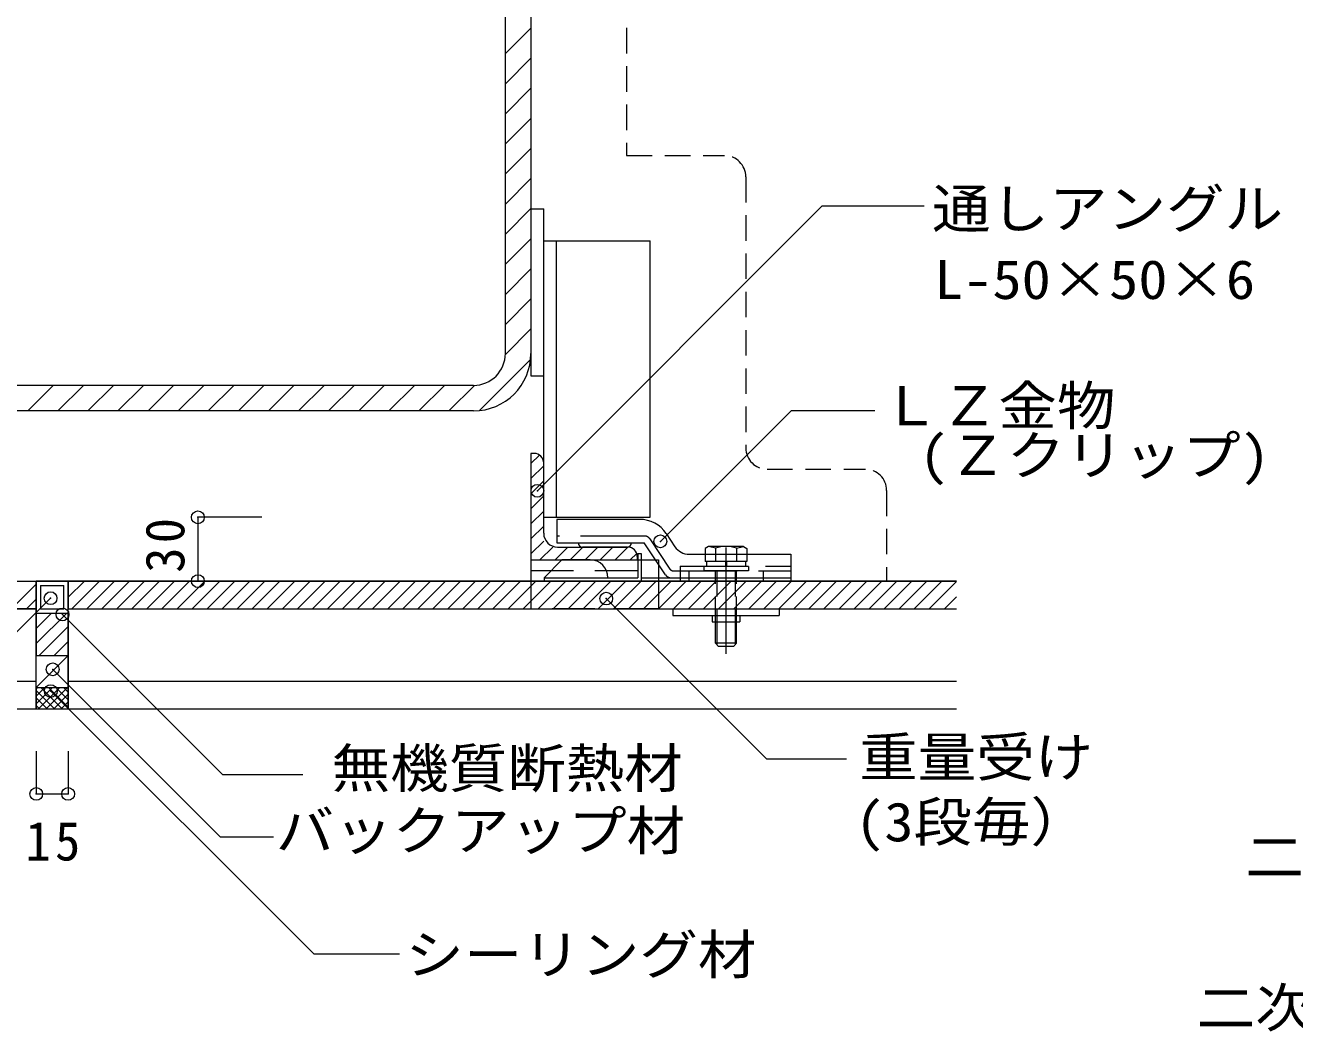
# Model space of a CAD drawing. Units: millimetres on the paper, enlarged 4 times, with parts at other scales. Extents: x -762 to 778, y -519 to 521.
# Drawn here: x 156.6 to 395.2, y 70.1 to 259.2 of the extents above; entities that cross this region are included whole.
import ezdxf
from ezdxf.enums import TextEntityAlignment as Align

# ---------------------------------------------------------------- set-up
doc = ezdxf.new("R2010")
doc.units = ezdxf.units.MM
doc.header["$LTSCALE"] = 4
doc.header["$PDMODE"] = 32
doc.header["$PDSIZE"] = 2.4
for name, pattern in [('CHAIN1', [8, 5, -1, 1, -1]), ('DASHED1', [1.8, 1.2, -0.6]), ('DASHED2', [3, 2, -1]), ('DASHED3', [4, 3, -1])]:
    doc.linetypes.add(name, pattern=pattern)
for name, color, linetype, lineweight in [('0-0_メース', 2, 'Continuous', 18), ('0-1_躯体', 7, 'Continuous', 18), ('0-2_金物', 2, 'Continuous', 18), ('0-3_鋼材', 3, 'Continuous', 18), ('0-4_その他資材', 7, 'Continuous', 18), ('0-9_部材名・寸法', 7, 'Continuous', 18)]:
    doc.layers.add(name, color=color, linetype=linetype, lineweight=lineweight)
doc.styles.add('ＭＳ ゴシック', font='')
doc.styles.get('ＭＳ ゴシック').set_extended_font_data('MS Gothic')

msp = doc.modelspace()

# ---------------------------------------------------------------- linework, layer by layer
at = {"layer": '0-0_メース'}
for p, q in [((-8.348, 154.757), (158.651, 154.757)), ((158.651, 130.757), (158.651, 154.757)), ((164.652, 130.757), (164.652, 154.757)), ((164.652, 154.757), (331.652, 154.757)), ((-8.348, 149.557), (158.651, 149.557)), ((164.652, 149.557), (331.652, 149.557)), ((-8.348, 135.957), (158.651, 135.957)), ((164.652, 135.957), (331.652, 135.957)), ((-8.348, 130.757), (158.651, 130.757)), ((164.652, 130.757), (331.652, 130.757))]:
    msp.add_line(p, q, dxfattribs=at)
at = {"layer": '0-1_躯体', "color": 3}
for p, q in [((246.852, 197.557), (246.852, 355.957)), ((251.652, 355.957), (251.652, 197.557)), ((240.852, 191.557), (82.452, 191.557)), ((240.852, 186.757), (82.452, 186.757))]:
    msp.add_line(p, q, dxfattribs=at)
at = {"layer": '0-1_躯体'}
for p, q in [((246.852, 253.927), (251.652, 258.727)), ((246.852, 248.27), (251.652, 253.07)), ((246.852, 242.613), (251.652, 247.413)), ((246.852, 236.956), (251.652, 241.756)), ((246.852, 231.299), (251.652, 236.099)), ((246.852, 225.642), (251.652, 230.442)), ((246.852, 219.986), (251.652, 224.786)), ((246.852, 214.329), (251.652, 219.129)), ((246.852, 208.672), (251.652, 213.472)), ((246.852, 203.015), (251.652, 207.815)), ((246.848, 197.355), (251.652, 202.158)), ((241.965, 186.814), (251.594, 196.444)), ((157.055, 186.757), (161.855, 191.557)), ((162.711, 186.757), (167.511, 191.557)), ((168.368, 186.757), (173.168, 191.557)), ((174.025, 186.757), (178.825, 191.557)), ((179.682, 186.757), (184.482, 191.557)), ((185.339, 186.757), (190.139, 191.557)), ((190.996, 186.757), (195.796, 191.557)), ((196.653, 186.757), (201.453, 191.557)), ((202.309, 186.757), (207.109, 191.557)), ((207.966, 186.757), (212.766, 191.557)), ((213.623, 186.757), (218.423, 191.557)), ((219.28, 186.757), (224.08, 191.557)), ((224.937, 186.757), (229.737, 191.557)), ((230.594, 186.757), (235.394, 191.557)), ((236.251, 186.757), (241.054, 191.56))]:
    msp.add_line(p, q, dxfattribs=at)
at = {"layer": '0-1_躯体', "color": 3}
for radius in [10.8, 6]:
    msp.add_arc((240.852, 197.557), radius, 270, 0, dxfattribs=at)
at = {"layer": '0-2_金物'}
for p, q in [((256.532, 166.357), (256.532, 161.957)), ((272.102, 166.357), (256.532, 166.357)), ((277.094, 163.685), (278.737, 161.222)), ((256.532, 161.957), (272.958, 161.957)), ((269.732, 161.157), (261.331, 161.157)), ((271.732, 159.957), (271.732, 155.397)), ((276.975, 155.931), (272.958, 161.957)), ((285.032, 161.277), (284.406, 160.916)), ((284.407, 160.916), (284.407, 159.797)), ((286.37, 160.947), (285.032, 161.277)), ((291.631, 161.277), (285.032, 161.277)), ((286.369, 160.947), (286.369, 159.797)), ((290.295, 160.947), (291.631, 161.277)), ((290.295, 160.947), (290.295, 159.797)), ((291.631, 161.277), (292.257, 160.916)), ((292.257, 160.916), (292.257, 159.797)), ((254.132, 155.397), (257.492, 158.757)), ((262.772, 158.757), (257.492, 158.757)), ((281.399, 159.797), (300.531, 159.797)), ((300.531, 159.797), (300.531, 155.397)), ((300.531, 157.557), (300.531, 154.757)), ((254.132, 155.397), (254.132, 154.757)), ((254.132, 155.397), (271.732, 155.397)), ((272.372, 155.397), (279.732, 155.397)), ((277.974, 155.397), (300.531, 155.397)), ((254.132, 154.757), (300.531, 154.757)), ((278.331, 149.557), (298.331, 149.557)), ((278.331, 149.557), (278.331, 148.277)), ((278.331, 148.277), (298.331, 148.277)), ((285.731, 148.277), (285.731, 147.077)), ((290.932, 148.277), (290.932, 147.077)), ((298.331, 149.557), (298.331, 148.277)), ((285.731, 147.077), (290.932, 147.077)), ((286.333, 143.08), (286.333, 147.077)), ((286.612, 147.077), (286.612, 142.799)), ((290.052, 147.077), (290.052, 142.799)), ((290.332, 143.08), (290.332, 147.077)), ((290.332, 143.08), (286.333, 143.08)), ((286.932, 142.479), (286.333, 143.08)), ((289.732, 142.479), (286.932, 142.479)), ((289.732, 142.479), (290.332, 143.08))]:
    msp.add_line(p, q, dxfattribs=at)
at = {"layer": '0-2_金物', "linetype": 'DASHED3'}
for p, q in [((273.001, 163.237), (256.532, 163.237)), ((274, 162.703), (277.78, 157.033)), ((279.732, 157.557), (279.732, 154.757)), ((279.732, 157.557), (300.531, 157.557)), ((284.407, 159.797), (284.407, 158.477)), ((292.257, 158.477), (284.407, 158.477)), ((284.653, 158.477), (284.653, 157.477)), ((292.011, 158.477), (284.653, 158.477)), ((286.369, 159.797), (286.369, 158.477)), ((288.252, 158.477), (288.252, 157.477)), ((288.412, 158.477), (288.412, 157.477)), ((290.295, 159.797), (290.295, 158.477)), ((292.011, 158.477), (292.011, 157.477)), ((292.257, 159.797), (292.257, 158.477)), ((278.445, 156.677), (300.531, 156.677)), ((279.732, 155.397), (281.331, 155.397)), ((281.331, 156.677), (281.331, 155.397)), ((281.331, 155.397), (281.331, 154.757)), ((281.331, 155.397), (300.531, 155.397)), ((284.132, 157.477), (284.132, 156.677)), ((292.531, 157.477), (284.132, 157.477)), ((292.531, 156.677), (284.132, 156.677)), ((292.531, 157.477), (292.531, 156.677)), ((295.332, 156.677), (295.332, 155.397)), ((295.332, 155.397), (295.332, 154.757))]:
    msp.add_line(p, q, dxfattribs=at)
at = {"layer": '0-2_金物', "linetype": 'CHAIN1'}
msp.add_line((288.332, 141.081), (288.332, 163.18), dxfattribs=at)
at = {"layer": '0-2_金物', "linetype": 'DASHED1'}
for p, q in [((286.333, 147.077), (286.333, 156.677)), ((286.612, 156.677), (286.612, 147.077)), ((290.052, 156.677), (290.052, 147.077)), ((290.332, 147.077), (290.332, 156.677))]:
    msp.add_line(p, q, dxfattribs=at)
at = {"layer": '0-2_金物'}
msp.add_lwpolyline([(271.732, 159.957), (272.372, 159.957), (272.372, 154.757)], dxfattribs=at)
for centre, radius, start, end in [((272.102, 160.357), 6, 33.69005, 89.99998), ((261.331, 161.957), 0.8, 180, 270), ((269.732, 161.957), 0.8, 270, 0), ((281.399, 162.997), 3.2, 213.69005, 269.99998), ((288.332, 155.278), 5.999, 70.90353, 109.09712), ((262.772, 155.397), 3.36, 0, 90), ((277.974, 156.597), 1.2, 213.69005, 269.99998)]:
    msp.add_arc(centre, radius, start, end, dxfattribs=at)
at = {"layer": '0-2_金物', "linetype": 'DASHED3'}
for centre, radius, start, end in [((273.001, 162.037), 1.2, 33.69005, 89.99998), ((278.445, 157.477), 0.8, 213.69005, 269.99998)]:
    msp.add_arc(centre, radius, start, end, dxfattribs=at)
at = {"layer": '0-3_鋼材'}
for p, q in [((251.652, 224.757), (254.051, 224.757)), ((251.652, 224.757), (251.652, 193.344)), ((254.051, 193.344), (254.051, 224.757)), ((254.051, 218.757), (274.052, 218.757)), ((254.051, 166.757), (254.051, 218.757)), ((256.452, 166.757), (256.452, 218.757)), ((274.052, 166.757), (274.052, 218.757)), ((251.625, 193.344), (254.051, 193.344)), ((252.251, 178.757), (251.652, 178.757)), ((251.652, 178.757), (251.652, 158.757)), ((254.051, 163.757), (254.051, 176.957)), ((254.051, 166.757), (274.052, 166.757)), ((256.652, 161.157), (269.852, 161.157)), ((271.652, 159.357), (271.652, 158.757))]:
    msp.add_line(p, q, dxfattribs=at)
at = {"layer": '0-3_鋼材', "color": 7}
for p, q in [((251.652, 176.85), (253.253, 178.452)), ((251.652, 174.022), (254.051, 176.422)), ((251.652, 171.193), (254.051, 173.593)), ((251.652, 168.365), (254.051, 170.765)), ((251.652, 165.536), (254.051, 167.936)), ((251.652, 162.708), (254.051, 165.108)), ((251.652, 159.88), (254.051, 162.28)), ((253.357, 158.757), (255.757, 161.157)), ((256.186, 158.757), (258.586, 161.157)), ((259.014, 158.757), (261.414, 161.157)), ((261.843, 158.757), (264.243, 161.157)), ((264.671, 158.757), (267.071, 161.157)), ((267.5, 158.757), (269.899, 161.156)), ((270.328, 158.757), (271.543, 159.972))]:
    msp.add_line(p, q, dxfattribs=at)
at = {"layer": '0-3_鋼材', "color": 2}
for p, q in [((251.652, 158.757), (275.652, 158.757)), ((251.652, 158.757), (251.652, 154.757)), ((275.652, 158.757), (275.652, 154.757))]:
    msp.add_line(p, q, dxfattribs=at)
at = {"layer": '0-3_鋼材', "color": 2, "linetype": 'DASHED2'}
for p, q in [((251.652, 156.757), (275.652, 156.757)), ((275.652, 149.557), (251.652, 149.557))]:
    msp.add_line(p, q, dxfattribs=at)
at = {"layer": '0-3_鋼材', "color": 2, "linetype": 'DASHED3'}
for p, q in [((251.652, 154.757), (251.652, 149.557)), ((275.652, 154.757), (275.652, 149.557))]:
    msp.add_line(p, q, dxfattribs=at)
at = {"layer": '0-3_鋼材'}
for centre, radius, start, end in [((252.251, 176.957), 1.8, 0, 90), ((256.652, 163.757), 2.6, 180, 270), ((269.852, 159.357), 1.8, 0, 90)]:
    msp.add_arc(centre, radius, start, end, dxfattribs=at)
at = {"layer": '0-4_その他資材', "linetype": 'DASHED1'}
for p, q in [((269.652, 373.957), (269.652, 234.757)), ((269.652, 234.757), (288.052, 234.757)), ((292.052, 230.757), (292.052, 179.797)), ((296.052, 175.797), (314.532, 175.797)), ((318.532, 171.797), (318.532, 154.757))]:
    msp.add_line(p, q, dxfattribs=at)
at = {"layer": '0-4_その他資材'}
for p, q in [((-8.348, 154.757), (158.651, 154.757)), ((158.651, 154.195), (154.013, 149.557)), ((158.651, 154.757), (164.652, 154.757)), ((158.651, 154.757), (158.651, 149.557)), ((159.451, 153.957), (159.451, 149.557)), ((159.451, 153.957), (163.851, 153.957)), ((163.851, 149.557), (163.851, 153.957)), ((167.699, 154.757), (164.651, 151.71)), ((331.652, 154.757), (164.651, 154.757)), ((164.652, 154.757), (164.652, 149.557)), ((170.527, 154.757), (165.327, 149.557)), ((173.356, 154.757), (168.155, 149.557)), ((176.184, 154.757), (170.984, 149.557)), ((179.013, 154.757), (173.812, 149.557)), ((181.841, 154.757), (176.641, 149.557)), ((184.669, 154.757), (179.469, 149.557)), ((187.498, 154.757), (182.297, 149.557)), ((190.326, 154.757), (185.126, 149.557)), ((193.155, 154.757), (187.954, 149.557)), ((195.983, 154.757), (190.783, 149.557)), ((198.811, 154.757), (193.611, 149.557)), ((201.64, 154.757), (196.439, 149.557)), ((201.639, 154.757), (196.439, 149.557)), ((204.468, 154.757), (199.268, 149.557)), ((207.297, 154.757), (202.096, 149.557)), ((210.125, 154.757), (204.925, 149.557)), ((212.954, 154.757), (207.753, 149.557)), ((215.782, 154.757), (210.582, 149.557)), ((218.61, 154.757), (213.41, 149.557)), ((221.438, 154.757), (216.238, 149.557)), ((224.267, 154.757), (219.067, 149.557)), ((227.096, 154.757), (221.895, 149.557)), ((229.924, 154.757), (224.724, 149.557)), ((232.753, 154.757), (227.552, 149.557)), ((235.581, 154.757), (230.381, 149.557)), ((238.409, 154.757), (233.209, 149.557)), ((241.238, 154.757), (236.037, 149.557)), ((244.066, 154.757), (238.866, 149.557)), ((246.895, 154.757), (241.694, 149.557)), ((249.723, 154.757), (244.523, 149.557)), ((252.552, 154.757), (247.351, 149.557)), ((255.38, 154.757), (250.18, 149.557)), ((258.208, 154.757), (253.008, 149.557)), ((261.037, 154.757), (255.836, 149.557)), ((263.865, 154.757), (258.665, 149.557)), ((266.694, 154.757), (261.493, 149.557)), ((269.522, 154.757), (264.322, 149.557)), ((272.351, 154.757), (267.15, 149.557)), ((275.179, 154.757), (269.979, 149.557)), ((278.007, 154.757), (272.807, 149.557)), ((280.836, 154.757), (275.635, 149.557)), ((283.664, 154.757), (278.464, 149.557)), ((286.493, 154.757), (281.292, 149.557)), ((289.321, 154.757), (284.121, 149.557)), ((292.15, 154.757), (286.949, 149.557)), ((294.978, 154.757), (289.778, 149.557)), ((297.806, 154.757), (292.606, 149.557)), ((300.635, 154.757), (295.434, 149.557)), ((303.463, 154.757), (298.263, 149.557)), ((306.292, 154.757), (301.091, 149.557)), ((309.12, 154.757), (303.92, 149.557)), ((311.949, 154.757), (306.748, 149.557)), ((314.777, 154.757), (309.577, 149.557)), ((317.605, 154.757), (312.405, 149.557)), ((320.434, 154.757), (315.233, 149.557)), ((323.262, 154.757), (318.062, 149.557)), ((326.09, 154.757), (320.89, 149.557)), ((328.919, 154.757), (323.719, 149.557)), ((331.652, 154.662), (326.547, 149.557)), ((158.651, 151.367), (156.842, 149.557)), ((331.652, 151.833), (329.376, 149.557)), ((158.651, 149.557), (-8.348, 149.557)), ((158.651, 148.689), (158.72, 148.757)), ((158.651, 145.86), (161.548, 148.757)), ((158.651, 143.032), (164.377, 148.757)), ((158.651, 148.757), (158.651, 140.757)), ((159.451, 149.557), (163.851, 149.557)), ((164.651, 149.032), (164.652, 149.032)), ((164.652, 149.557), (331.652, 149.557)), ((159.206, 140.757), (164.652, 146.203)), ((162.034, 140.757), (164.652, 143.375)), ((164.652, 140.757), (158.651, 134.757)), ((158.651, 140.757), (164.652, 140.757)), ((158.651, 134.757), (158.651, 140.757)), ((158.651, 134.757), (164.652, 134.757)), ((158.651, 134.757), (158.651, 130.757)), ((158.651, 130.757), (164.652, 130.757))]:
    msp.add_line(p, q, dxfattribs=at)
at = {"layer": '0-4_その他資材', "color": 4, "lineweight": 9}
for p, q in [((158.651, 131.718), (161.69, 134.757)), ((158.651, 133.132), (160.277, 134.757)), ((158.651, 134.546), (158.862, 134.757)), ((158.651, 134.214), (162.108, 130.757)), ((159.105, 130.757), (163.105, 134.757)), ((159.522, 134.757), (163.522, 130.757)), ((160.519, 130.757), (164.519, 134.757)), ((160.937, 134.757), (164.652, 131.042)), ((162.351, 134.757), (164.652, 132.456)), ((163.765, 134.757), (164.652, 133.871)), ((158.651, 132.799), (160.694, 130.757)), ((158.651, 131.385), (159.28, 130.757)), ((161.933, 130.757), (164.652, 133.475)), ((163.348, 130.757), (164.652, 132.061))]:
    msp.add_line(p, q, dxfattribs=at)
at = {"layer": '0-4_その他資材'}
msp.add_lwpolyline([(158.651, 148.757), (164.651, 148.757), (164.651, 154.757), (158.651, 154.757)], close=True, dxfattribs=at)
msp.add_lwpolyline([(164.651, 148.757), (164.652, 140.757), (164.652, 134.757), (164.652, 130.757)], dxfattribs=at)
at = {"layer": '0-4_その他資材', "linetype": 'DASHED1'}
for centre, start, end in [((288.052, 230.757), 0, 90), ((296.052, 179.797), 180, 270), ((314.532, 171.797), 0, 90)]:
    msp.add_arc(centre, 4, start, end, dxfattribs=at)
at = {"layer": '0-9_部材名・寸法'}
for p, q in [((252.876, 171.739), (306.421, 225.284)), ((306.421, 225.284), (325.592, 225.284)), ((189.041, 166.757), (189.041, 154.757)), ((201.041, 166.757), (189.041, 166.757)), ((163.583, 148.487), (193.688, 118.382)), ((161.744, 138.171), (193.278, 106.637)), ((161.391, 134.084), (210.877, 84.597)), ((158.651, 122.757), (158.651, 114.757)), ((164.652, 122.757), (164.652, 114.757)), ((193.688, 118.382), (208.748, 118.382)), ((158.651, 114.757), (164.652, 114.757)), ((203.285, 106.637), (193.278, 106.637)), ((226.916, 84.597), (210.877, 84.597))]:
    msp.add_line(p, q, dxfattribs=at)
for points in [[(275.988, 162.23), (300.623, 186.865), (316.28, 186.865)], [(161.347, 151.545), (90.806, 81.004), (79.855, 81.004)], [(265.812, 151.48), (295.916, 121.375), (310.976, 121.375)]]:
    msp.add_lwpolyline(points, dxfattribs=at)
for p in [(252.876, 171.739), (189.041, 166.757), (275.988, 162.23), (189.041, 154.757), (161.347, 151.545), (265.812, 151.48), (163.583, 148.487), (161.744, 138.171), (161.391, 134.084), (158.651, 114.757), (164.652, 114.757)]:
    msp.add_point(p, dxfattribs=at)

# ---------------------------------------------------------------- texts
at = {"layer": '0-9_部材名・寸法', "style": 'ＭＳ ゴシック', "width": 1.1}
for s, p in [('通しアングル', (327.064, 218.915)), ('L-50×50×6', (327.445, 205.599)), ('ＬＺ金物', (317.546, 181.871)), ('(Ｚクリップ)', (324.619, 172.534)), ('無機質断熱材', (214.192, 113.715)), ('重量受け', (313.368, 115.812)), ('バックアップ材', (203.666, 102.002)), ('(3段毎）', (312.607, 103.638)), ('二次防水ガスケット', (385.963, 97.06)), ('シーリング材', (228.052, 78.689)), ('二次防水ガスケット', (376.822, 68.674))]:
    msp.add_text(s, height=7.331, dxfattribs=at).set_placement(p, align=Align.BOTTOM_LEFT)
at = {"layer": '0-9_部材名・寸法', "insert": (186.619, 156.336), "char_height": 7.331, "attachment_point": 7, "rotation": 90, "style": 'ＭＳ ゴシック'}
msp.add_mtext('\\T1.17;\\W0.95;30', dxfattribs=at)
at = {"layer": '0-9_部材名・寸法', "insert": (156.645, 102.106), "char_height": 7.331, "attachment_point": 7, "style": 'ＭＳ ゴシック'}
msp.add_mtext('\\T1.17;\\W0.95;15', dxfattribs=at)

doc.saveas('drawing.dxf')
